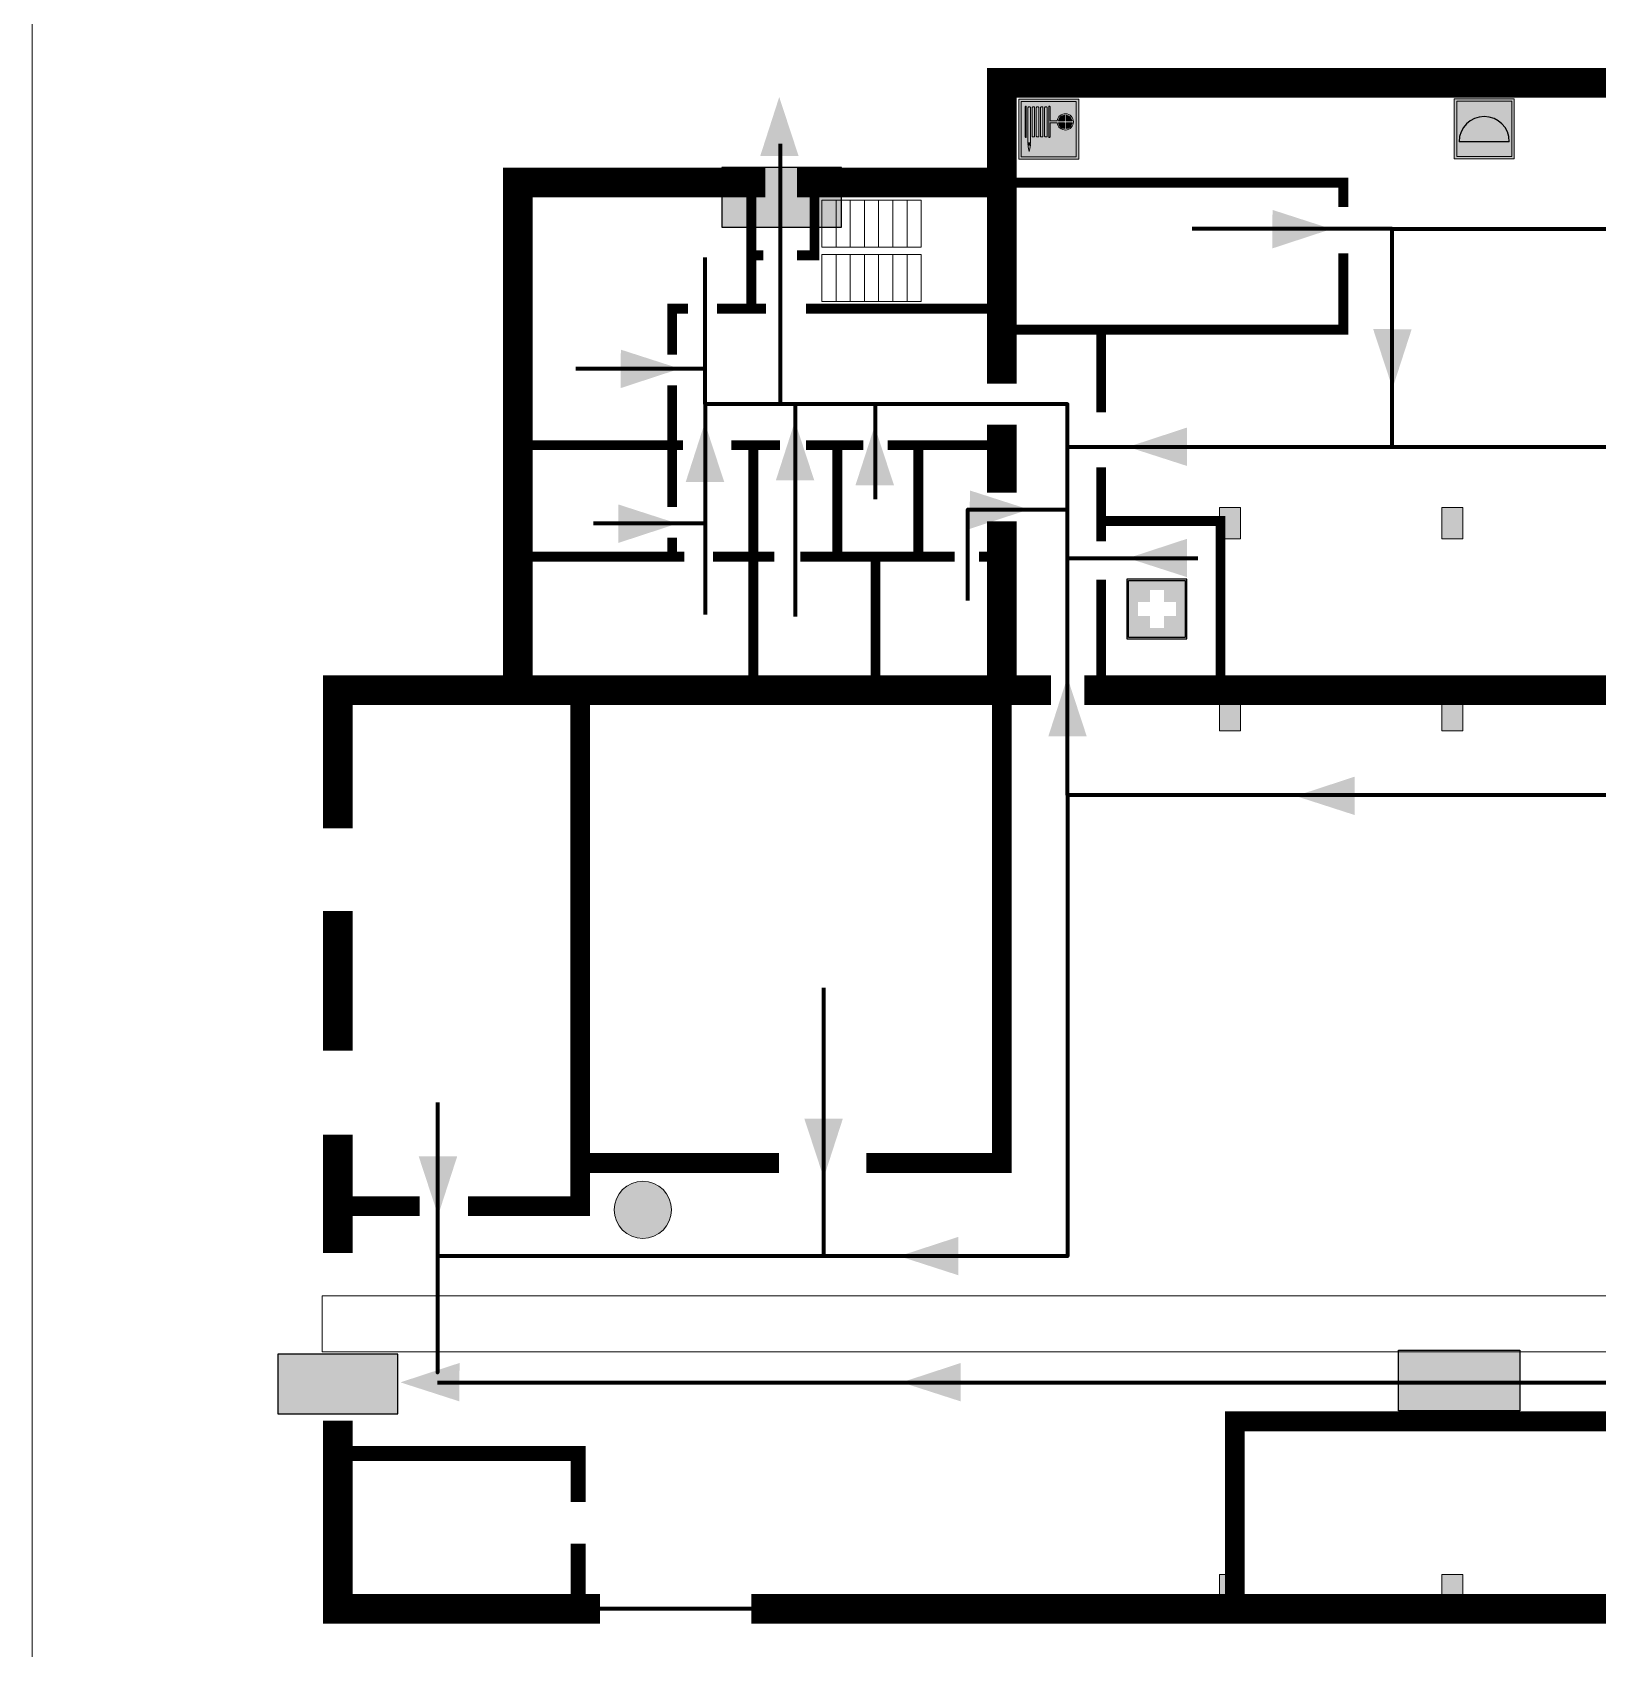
# Model space of a CAD drawing. Header units: millimetres. Extents: x 13114 to 67229, y 22859 to 38520.
# Drawn here: x 29816.3 to 30025.3, y 35269.7 to 35485.5 of the extents above; entities that cross this region are included whole.
import ezdxf

# ---------------------------------------------------------------- set-up
doc = ezdxf.new("R2010")
doc.units = ezdxf.units.MM
doc.layers.add('План_Штампы', color=7, linetype='Continuous')

# ---------------------------------------------------------------- blocks, each defined once
blk = doc.blocks.new('A$C18900ED3')
h = blk.add_hatch(color=126)
h.paths.add_polyline_path([(-0.18, -0.18), (-7.02, -0.18), (-7.02, -7.02), (-0.18, -7.02)])
h.paths.add_polyline_path([(-5.89, -4.46), (-5.89, -2.77), (-4.46, -2.77), (-4.46, -1.31), (-2.77, -1.31), (-2.77, -2.77), (-1.33, -2.77), (-1.33, -4.46), (-2.77, -4.46), (-2.77, -5.89), (-4.46, -5.89), (-4.46, -4.46)], flags=16)
at = {"color": 126}
for p, q in [((-7.2, 0), (-7.2, -7.2)), ((0, 0), (-7.2, 0)), ((0, -7.2), (0, 0)), ((-7.02, -7.02), (-7.02, -0.18)), ((-7.02, -0.18), (-0.18, -0.18)), ((-0.18, -0.18), (-0.18, -7.02)), ((-7.2, -7.2), (0, -7.2)), ((-0.18, -7.02), (-7.02, -7.02))]:
    blk.add_line(p, q, dxfattribs=at)
blk = doc.blocks.new('A$C1E1F2D43')
at = {"true_color": 0xffffff}
blk.add_hatch(color=7, dxfattribs=at).paths.add_polyline_path([(8, 0), (0, 0), (0, -8), (8, -8)])
h = blk.add_hatch(color=242)
h.paths.add_polyline_path([(0.32, -0.32), (0.32, -7.68), (7.68, -7.68), (7.68, -0.32)])
h.paths.add_polyline_path([(7.35, -5.71), (0.65, -5.71, -1)], flags=16)
at = {"color": 242, "lineweight": 5}
for p, q in [((0, 0), (8, 0)), ((0, -8), (0, 0)), ((0, 0), (8, 0)), ((8, -8), (8, 0)), ((0, -8), (8, -8))]:
    blk.add_line(p, q, dxfattribs=at)
at = {"color": 242}
blk.add_line((7.35, -5.71), (0.65, -5.71), dxfattribs=at)
at = {"color": 242, "lineweight": 5}
blk.add_lwpolyline([(0.32, -0.32), (7.68, -0.32), (7.68, -7.68), (0.32, -7.68)], close=True, dxfattribs=at)
at = {"color": 242}
blk.add_arc((4, -5.71), 3.35, 0, 180, dxfattribs=at)
blk = doc.blocks.new('A$C7B8C2D5B')
at = {"lineweight": 0}
h = blk.add_hatch(color=5, dxfattribs=at)
h.dxf.hatch_style = 1
h.paths.add_polyline_path([(1.397, -3.024, 1), (-2.112, -3.024, 1)])
at = {"color": 5, "lineweight": 0}
blk.add_circle((-0.358, -3.024), 1.755, dxfattribs=at)
blk = doc.blocks.new('A$C7B4425F7')
at = {"true_color": 0xffffff}
blk.add_hatch(color=7, dxfattribs=at).paths.add_polyline_path([(0, 0), (-16, 0), (-16, -8), (0, -8)])
h = blk.add_hatch(color=126)
h.paths.add_polyline_path([(-0.2, -0.2), (-15.8, -0.2), (-15.8, -7.8), (-0.2, -7.8)])
h.paths.add_polyline_path([(-11.76, -2.03), (-11.76, -3.66), (-11.17, -3.66, -0.568275), (-11.17, -6.18), (-12.58, -6.18), (-12.58, -2.03)], flags=16)
h.paths.add_polyline_path([(-13.33, -4.12, -0.495768), (-13.59, -6.18), (-15.03, -6.18), (-15.03, -2.03), (-13.59, -2.03, -0.487973)], flags=16)
h.paths.add_polyline_path([(-10.25, -2.03), (-9.48, -2.03), (-9.48, -6.18), (-10.25, -6.18)], flags=16)
h.paths.add_polyline_path([(-13.84, -3.69), (-14.24, -3.69), (-14.24, -3.03), (-13.9, -3.03, -0.692621)], flags=0)
h.paths.add_polyline_path([(-9.15, -2.03), (-8.4, -2.03), (-8.04, -3.07), (-7.68, -2.03), (-6.93, -2.03), (-7.64, -4.1), (-6.93, -6.18), (-7.68, -6.18), (-8.04, -5.14), (-8.4, -6.18), (-9.15, -6.18), (-8.44, -4.1)], flags=16)
h.paths.add_polyline_path([(-11.76, -4.46), (-11.42, -4.46, -0.692621), (-11.36, -5.12), (-11.76, -5.12)], flags=0)
h.paths.add_polyline_path([(-13.9, -5.2), (-14.24, -5.2), (-14.24, -4.55), (-13.84, -4.55, -0.708038)], flags=0)
edge = h.paths.add_edge_path(flags=16)
edge.add_ellipse((-5.51, -4.08), major_axis=(0, 2.05), ratio=0.586184, start_angle=0, end_angle=360)
edge = h.paths.add_edge_path(flags=0)
edge.add_ellipse((-5.51, -4.08), major_axis=(0, 1.14), ratio=0.454828, start_angle=0, end_angle=360)
h.paths.add_polyline_path([(-4.13, -4.96, 0.377264), (-3.48, -4.52, 0.0555), (-3.16, -2.03), (-1.66, -2.03), (-1.66, -4.96), (-0.96, -4.96), (-0.96, -7.01), (-1.75, -7.01), (-1.75, -6.18), (-3.3, -6.18), (-3.3, -7.02), (-4.13, -7.02)], flags=16)
h.paths.add_polyline_path([(-2.73, -2.91), (-2.28, -2.91), (-2.28, -4.96), (-3.05, -4.96, 0.079136)], flags=0)
at = {"color": 126}
blk.add_lwpolyline([(-16, -8), (0, -8), (0, 0), (-16, 0)], close=True, dxfattribs=at)
blk = doc.blocks.new('A$C37112FD5')
at = {"true_color": 0xf5f5ff}
h = blk.add_hatch(color=7, dxfattribs=at)
h.dxf.hatch_style = 1
h.paths.add_polyline_path([(12.8, -7.4), (0, -7.4), (0, -20.2), (12.8, -20.2)])
h.paths.add_polyline_path([(12.29, -7.91), (12.29, -19.69), (0.51, -19.69), (0.51, -7.91)], flags=16)
h.paths.add_polyline_path([(4.98, -9.04, -0.42597), (5.17, -9.22), (5.17, -12.25), (5.17, -15.29, -0.432244), (4.98, -15.47), (4.83, -15.47, -0.42597), (4.64, -15.29), (4.64, -12.25), (4.64, -9.22, -0.432244), (4.83, -9.04)], flags=0)
h.paths.add_polyline_path([(4.28, -9.22), (4.28, -12.25), (4.28, -15.29, -0.432244), (4.09, -15.47), (3.94, -15.47, -0.42597), (3.75, -15.29), (3.75, -12.25), (3.75, -9.22, -0.432244), (3.94, -9.04), (4.09, -9.04, -0.42597)], flags=0)
h.paths.add_polyline_path([(5.72, -9.04), (5.87, -9.04, -0.42597), (6.06, -9.22), (6.06, -12.25), (6.06, -15.29, -0.432244), (5.87, -15.47), (5.72, -15.47, -0.42597), (5.53, -15.29), (5.53, -12.25), (5.53, -9.22, -0.432244)], flags=0)
h.paths.add_polyline_path([(6.42, -8.9), (6.5, -8.9, -0.42597), (6.69, -9.08), (6.69, -12.03), (8.21, -12.03, -15.824349), (8.21, -12.47), (6.69, -12.47), (6.69, -15.42, -0.432244), (6.5, -15.6), (6.42, -15.6)], flags=0)
h.paths.add_polyline_path([(3.39, -9.22), (3.39, -12.25), (3.39, -15.29, -0.432244), (3.2, -15.47), (3.05, -15.47, -0.42597), (2.85, -15.29), (2.85, -12.25), (2.85, -9.22, -0.432244), (3.05, -9.04), (3.2, -9.04, -0.42597)], flags=0)
h.paths.add_polyline_path([(2.5, -9.22), (2.5, -16.71), (1.96, -16.71), (1.96, -9.22, -0.432244), (2.15, -9.04), (2.31, -9.04, -0.42597)], flags=0)
h.paths.add_polyline_path([(1.61, -8.9), (1.61, -15.6), (1.57, -15.6, -0.42597), (1.37, -15.42), (1.37, -12.03), (1.37, -9.09, -0.432244), (1.57, -8.9)], flags=0)
h.paths.add_polyline_path([(9.76, -10.81), (9.76, -12.03), (8.49, -12.03, -0.336371)], flags=0)
h.paths.add_polyline_path([(8.49, -12.47), (9.76, -12.47), (9.76, -13.7, -0.336371)], flags=0)
h.paths.add_polyline_path([(10.11, -10.81, -0.336371), (11.38, -12.03), (10.11, -12.03)], flags=0)
h.paths.add_polyline_path([(10.11, -12.47), (11.38, -12.47, -0.336371), (10.11, -13.7)], flags=0)
h.paths.add_polyline_path([(2.5, -16.84), (2.5, -17.05), (1.97, -17.05), (1.97, -16.84)], flags=0)
h.paths.add_polyline_path([(2.5, -17.24, -0.033778), (2.24, -18.6, -0.033778), (1.97, -17.24)], flags=0)
h = blk.add_hatch(color=242)
h.dxf.hatch_style = 1
h.paths.add_polyline_path([(12.29, -7.91), (0.51, -7.91), (0.51, -19.69), (12.29, -19.69)])
h.paths.add_polyline_path([(6.42, -15.6), (6.42, -8.9), (6.5, -8.9, -0.42597), (6.69, -9.08), (6.69, -12.03), (8.21, -12.03, -15.824349), (8.21, -12.47), (6.69, -12.47), (6.69, -15.42, -0.432244), (6.5, -15.6)], flags=16)
h.paths.add_polyline_path([(5.87, -15.47), (5.72, -15.47, -0.42597), (5.53, -15.29), (5.53, -12.25), (5.53, -9.22, -0.432244), (5.72, -9.04), (5.87, -9.04, -0.42597), (6.06, -9.22), (6.06, -12.25), (6.06, -15.29, -0.432244)], flags=16)
h.paths.add_polyline_path([(4.98, -15.47), (4.83, -15.47, -0.42597), (4.64, -15.29), (4.64, -12.25), (4.64, -9.22, -0.432244), (4.83, -9.04), (4.98, -9.04, -0.42597), (5.17, -9.22), (5.17, -12.25), (5.17, -15.29, -0.432244)], flags=16)
h.paths.add_polyline_path([(4.09, -15.47), (3.94, -15.47, -0.42597), (3.75, -15.29), (3.75, -12.25), (3.75, -9.22, -0.432244), (3.94, -9.04), (4.09, -9.04, -0.42597), (4.28, -9.22), (4.28, -12.25), (4.28, -15.29, -0.432244)], flags=16)
h.paths.add_polyline_path([(3.2, -15.47), (3.05, -15.47, -0.42597), (2.85, -15.29), (2.85, -12.25), (2.85, -9.22, -0.432244), (3.05, -9.04), (3.2, -9.04, -0.42597), (3.39, -9.22), (3.39, -12.25), (3.39, -15.29, -0.432244)], flags=16)
h.paths.add_polyline_path([(2.5, -17.05), (1.97, -17.05), (1.97, -16.84), (2.5, -16.84)], flags=16)
h.paths.add_polyline_path([(2.5, -17.24, -0.033778), (2.24, -18.6, -0.033778), (1.97, -17.24)], flags=16)
h.paths.add_polyline_path([(2.5, -16.71), (1.96, -16.71), (1.96, -9.22, -0.432244), (2.15, -9.04), (2.31, -9.04, -0.42597), (2.5, -9.22)], flags=16)
h.paths.add_polyline_path([(1.61, -15.6), (1.57, -15.6, -0.42597), (1.37, -15.42), (1.37, -12.03), (1.37, -9.09, -0.432244), (1.57, -8.9), (1.61, -8.9)], flags=16)
h.paths.add_polyline_path([(8.49, -12.47), (9.76, -12.47), (9.76, -13.7, -0.336371)], flags=0)
h.paths.add_polyline_path([(10.11, -13.7), (10.11, -12.47), (11.38, -12.47, -0.336371)], flags=0)
h.paths.add_polyline_path([(8.49, -12.03, -0.336371), (9.76, -10.81), (9.76, -12.03)], flags=0)
h.paths.add_polyline_path([(10.11, -12.03), (10.11, -10.81, -0.336371), (11.38, -12.03)], flags=0)
h = blk.add_hatch(color=7, dxfattribs=at)
h.dxf.hatch_style = 1
h.paths.add_polyline_path([(1.61, -8.9), (1.57, -8.9, 0.432244), (1.37, -9.09), (1.37, -12.03), (1.37, -15.42, 0.42597), (1.57, -15.6), (1.61, -15.6)])
h.paths.add_polyline_path([(2.5, -9.22, 0.42597), (2.31, -9.04), (2.15, -9.04, 0.432244), (1.96, -9.22), (1.96, -16.71), (2.5, -16.71)])
h.paths.add_polyline_path([(2.5, -16.84), (1.97, -16.84), (1.97, -17.05), (2.5, -17.05)])
h.paths.add_polyline_path([(2.5, -17.24), (1.97, -17.24, 0.033778), (2.24, -18.6, 0.033778)])
h.paths.add_polyline_path([(3.39, -12.25), (3.39, -9.22, 0.42597), (3.2, -9.04), (3.05, -9.04, 0.432244), (2.85, -9.22), (2.85, -12.25), (2.85, -15.29, 0.42597), (3.05, -15.47), (3.2, -15.47, 0.432244), (3.39, -15.29)])
h.paths.add_polyline_path([(4.28, -12.25), (4.28, -9.22, 0.42597), (4.09, -9.04), (3.94, -9.04, 0.432244), (3.75, -9.22), (3.75, -12.25), (3.75, -15.29, 0.42597), (3.94, -15.47), (4.09, -15.47, 0.432244), (4.28, -15.29)])
h.paths.add_polyline_path([(5.17, -12.25), (5.17, -9.22, 0.42597), (4.98, -9.04), (4.83, -9.04, 0.432244), (4.64, -9.22), (4.64, -12.25), (4.64, -15.29, 0.42597), (4.83, -15.47), (4.98, -15.47, 0.432244), (5.17, -15.29)])
h.paths.add_polyline_path([(6.06, -12.25), (6.06, -9.22, 0.42597), (5.87, -9.04), (5.72, -9.04, 0.432244), (5.53, -9.22), (5.53, -12.25), (5.53, -15.29, 0.42597), (5.72, -15.47), (5.87, -15.47, 0.432244), (6.06, -15.29)])
h.paths.add_polyline_path([(6.69, -12.47), (8.21, -12.47, 15.824349), (8.21, -12.03), (6.69, -12.03), (6.69, -9.08, 0.42597), (6.5, -8.9), (6.42, -8.9), (6.42, -15.6), (6.5, -15.6, 0.432244), (6.69, -15.42)])
h.paths.add_polyline_path([(8.49, -12.47), (9.76, -12.47), (9.76, -13.7, -0.336371)], flags=16)
h.paths.add_polyline_path([(8.49, -12.03, -0.336371), (9.76, -10.81), (9.76, -12.03)], flags=16)
h.paths.add_polyline_path([(10.11, -12.47), (11.38, -12.47, -0.336371), (10.11, -13.7)], flags=16)
h.paths.add_polyline_path([(10.11, -12.03), (10.11, -10.81, -0.336371), (11.38, -12.03)], flags=16)
h = blk.add_hatch(color=242)
h.dxf.hatch_style = 1
h.paths.add_polyline_path([(9.76, -10.81, 0.336371), (8.49, -12.03), (9.76, -12.03)])
h.paths.add_polyline_path([(10.11, -10.81), (10.11, -12.03), (11.38, -12.03, 0.336371)])
h.paths.add_polyline_path([(11.38, -12.47), (10.11, -12.47), (10.11, -13.7, 0.336371)])
h.paths.add_polyline_path([(9.76, -12.47), (8.49, -12.47, 0.336371), (9.76, -13.7)])
at = {"color": 242, "lineweight": 5}
for p, q in [((0, -20.2), (0, -7.4)), ((0, -7.4), (12.8, -7.4)), ((1.37, -12.03), (1.37, -9.08)), ((1.57, -8.9), (1.61, -8.9)), ((1.61, -8.9), (1.61, -15.6)), ((1.96, -16.71), (1.96, -9.22)), ((2.15, -9.04), (2.31, -9.04)), ((2.5, -16.71), (2.5, -9.22)), ((2.85, -12.25), (2.85, -9.22)), ((3.05, -9.04), (3.2, -9.04)), ((3.39, -12.25), (3.39, -9.22)), ((3.75, -12.25), (3.75, -9.22)), ((3.94, -9.04), (4.09, -9.04)), ((4.28, -12.25), (4.28, -9.22)), ((4.64, -12.25), (4.64, -9.22)), ((4.83, -9.04), (4.98, -9.04)), ((5.17, -12.25), (5.17, -9.22)), ((5.53, -12.25), (5.53, -9.22)), ((5.72, -9.04), (5.87, -9.04)), ((6.06, -12.25), (6.06, -9.22)), ((6.42, -8.9), (6.42, -15.6)), ((6.5, -8.9), (6.42, -8.9)), ((6.69, -12.03), (6.69, -9.08)), ((12.8, -20.2), (12.8, -7.4)), ((1.37, -12.03), (1.37, -15.42)), ((2.85, -12.25), (2.85, -15.29)), ((3.39, -12.25), (3.39, -15.29)), ((3.75, -12.25), (3.75, -15.29)), ((4.28, -12.25), (4.28, -15.29)), ((4.64, -12.25), (4.64, -15.29)), ((5.17, -12.25), (5.17, -15.29)), ((5.53, -12.25), (5.53, -15.29)), ((6.06, -12.25), (6.06, -15.29)), ((8.21, -12.03), (6.69, -12.03)), ((8.21, -12.47), (6.69, -12.47)), ((6.69, -12.47), (6.69, -15.42)), ((9.76, -12.03), (8.49, -12.03)), ((9.76, -12.47), (8.49, -12.47)), ((9.76, -10.81), (9.76, -12.03)), ((9.76, -12.47), (9.76, -13.7)), ((10.11, -10.81), (10.11, -12.03)), ((11.38, -12.03), (10.11, -12.03)), ((11.38, -12.47), (10.11, -12.47)), ((10.11, -12.47), (10.11, -13.7)), ((1.57, -15.6), (1.61, -15.6)), ((1.96, -16.71), (2.5, -16.71)), ((1.97, -16.84), (2.5, -16.84)), ((1.97, -17.05), (1.97, -16.84)), ((2.5, -17.05), (1.97, -17.05)), ((1.97, -17.24), (2.5, -17.24)), ((2.5, -16.84), (2.5, -17.05)), ((3.05, -15.47), (3.2, -15.47)), ((3.94, -15.47), (4.09, -15.47)), ((4.83, -15.47), (4.98, -15.47)), ((5.72, -15.47), (5.87, -15.47)), ((6.42, -15.6), (6.5, -15.6)), ((0, -20.2), (12.8, -20.2))]:
    blk.add_line(p, q, dxfattribs=at)
blk.add_lwpolyline([(0.51, -7.91), (12.29, -7.91), (12.29, -19.69), (0.51, -19.69)], close=True, dxfattribs=at)
for centre, radius, start, end in [((1.56, -9.09), 0.182, 87.1027, 180.6071), ((2.15, -9.22), 0.182, 87.1027, 180.6071), ((2.32, -9.22), 0.182, 359.3929, 92.8973), ((3.04, -9.22), 0.182, 87.1027, 180.6071), ((3.21, -9.22), 0.182, 359.3929, 92.8973), ((3.93, -9.22), 0.182, 87.1027, 180.6071), ((4.1, -9.22), 0.182, 359.3929, 92.8973), ((4.82, -9.22), 0.182, 87.1027, 180.6071), ((4.99, -9.22), 0.182, 359.3929, 92.8973), ((5.71, -9.22), 0.182, 87.1027, 180.6071), ((5.88, -9.22), 0.182, 359.3929, 92.8973), ((6.51, -9.09), 0.182, 359.3929, 92.8973), ((9.93, -12.25), 1.74, 187.2319, 172.7681), ((9.93, -12.25), 1.46, 96.9927, 171.3585), ((9.93, -12.25), 1.46, 188.6415, 263.0073), ((9.93, -12.25), 1.46, 8.6415, 83.0073), ((9.93, -12.25), 1.46, 276.9927, 351.3585), ((1.56, -15.42), 0.182, 179.3929, 272.8973), ((12.17, -15.98), 10.27, 187.041, 194.7793), ((-7.7, -15.98), 10.27, 345.2207, 352.959), ((3.04, -15.29), 0.182, 179.3929, 272.8973), ((3.21, -15.29), 0.182, 267.1027, 0.6071), ((3.93, -15.29), 0.182, 179.3929, 272.8973), ((4.1, -15.29), 0.182, 267.1027, 0.6071), ((4.82, -15.29), 0.182, 179.3929, 272.8973), ((4.99, -15.29), 0.182, 267.1027, 0.6071), ((5.71, -15.29), 0.182, 179.3929, 272.8973), ((5.88, -15.29), 0.182, 267.1027, 0.6071), ((6.51, -15.42), 0.182, 267.1027, 0.6071)]:
    blk.add_arc(centre, radius, start, end, dxfattribs=at)
blk = doc.blocks.new('A$C32E8229D')
at = {"true_color": 0xffffff}
blk.add_hatch(color=7, dxfattribs=at).paths.add_polyline_path([(0, 0), (0, -8), (16, -8), (16, 0)])
h = blk.add_hatch(color=126)
h.paths.add_polyline_path([(0.2, -0.2), (15.8, -0.2), (15.8, -7.8), (0.2, -7.8)])
h.paths.add_polyline_path([(13.49, -2.05), (12.08, -2.05), (11.37, -2.63, 0.162397), (11.29, -2.84), (11.29, -3.63), (10.35, -3.63), (10.35, -4.05), (11.68, -4.05), (11.68, -3.48), (12.26, -4.28), (11.29, -5.1), (11.29, -6.78), (11.85, -6.78), (11.85, -5.44), (12.8, -4.64), (12.8, -5.94), (14.46, -5.94), (14.46, -5.39), (13.45, -5.39), (13.45, -3.97), (12.46, -2.59), (13.15, -2.59), (13.69, -3.34), (14.18, -3)], flags=16)
h.paths.add_polyline_path([(10.74, -1.82, 1), (11.8, -1.82, 1)], flags=16)
h.paths.add_polyline_path([(9.39, -3.59), (5.99, -3.59), (6.56, -3.03), (5.91, -3.03), (5.1, -3.83), (5.91, -4.64), (6.56, -4.64), (5.99, -4.09), (9.39, -4.09)], flags=16)
h.paths.add_polyline_path([(4.29, -1.08), (1.72, -1.08), (1.72, -6.6), (4.29, -6.6)], flags=16)
at = {"color": 126}
blk.add_lwpolyline([(16, -8), (0, -8), (0, 0), (16, 0)], close=True, dxfattribs=at)

msp = doc.modelspace()

# ---------------------------------------------------------------- hatches: boundary and pattern name
at = {"lineweight": 0}
h = msp.add_hatch(color=256, dxfattribs=at)
h.dxf.hatch_style = 1
h.paths.add_polyline_path([(29977.66, 35417.87), (29977.66, 35422.04), (29974.83, 35422.04), (29974.83, 35417.87)])
h = msp.add_hatch(color=256, dxfattribs=at)
h.dxf.hatch_style = 1
h.paths.add_polyline_path([(30007.36, 35417.87), (30007.36, 35422.04), (30004.53, 35422.04), (30004.53, 35417.87)])
h = msp.add_hatch(color=256, dxfattribs=at)
h.dxf.hatch_style = 1
h.paths.add_polyline_path([(29977.66, 35392.2), (29977.66, 35396.37), (29974.83, 35396.37), (29974.83, 35392.2)])
h = msp.add_hatch(color=256, dxfattribs=at)
h.dxf.hatch_style = 1
h.paths.add_polyline_path([(30007.36, 35392.2), (30007.36, 35396.37), (30004.53, 35396.37), (30004.53, 35392.2)])
h = msp.add_hatch(color=256, dxfattribs=at)
h.dxf.hatch_style = 1
h.paths.add_polyline_path([(29977.66, 35275.4), (29977.66, 35279.57), (29974.83, 35279.57), (29974.83, 35275.4)])
h = msp.add_hatch(color=256, dxfattribs=at)
h.dxf.hatch_style = 1
h.paths.add_polyline_path([(30007.36, 35275.4), (30007.36, 35279.57), (30004.53, 35279.57), (30004.53, 35275.4)])

# ---------------------------------------------------------------- linework, layer by layer
at = {"color": 5, "lineweight": 0}
msp.add_lwpolyline([(29816.34, 35160.09), (30416.34, 35160.09), (30416.34, 35555.09), (29816.34, 35555.09)], close=True, dxfattribs=at)
at = {"lineweight": 100}
for points, const_width in [([(30381.85, 35464.79), (30381.85, 35478.72), (29945.8, 35478.72), (29945.8, 35438.58)], 3.96), ([(29914.2, 35465.42), (29881.15, 35465.42), (29881.15, 35397.64)], 3.96), ([(29945.8, 35465.42), (29918.43, 35465.42)], 3.96), ([(29920.78, 35465.38), (29920.78, 35455.71), (29918.42, 35455.71)], 1.32), ([(29945.8, 35465.42), (29991.38, 35465.42), (29991.38, 35462.16)], 1.32), ([(29912.35, 35448.58), (29912.35, 35464.75)], 1.32), ([(29912.35, 35455.71), (29913.94, 35455.71)], 1.32), ([(29991.38, 35455.96), (29991.38, 35445.77)], 1.32), ([(29991.38, 35445.77), (29945.79, 35445.77), (29991.38, 35445.77), (29991.38, 35452.71)], 1.32), ([(29903.87, 35448.58), (29901.77, 35448.58), (29901.77, 35442.43)], 1.32), ([(29914.3, 35448.58), (29907.78, 35448.58)], 1.32), ([(29946.24, 35448.58), (29919.65, 35448.58)], 1.32), ([(29959.05, 35434.76), (29959.05, 35445.77)], 1.32), ([(29901.77, 35438.33), (29901.77, 35422.1)], 1.32), ([(29945.8, 35433.1), (29945.8, 35424.03)], 3.96), ([(29903.24, 35430.36), (29881.41, 35430.36)], 1.32), ([(29916.16, 35430.36), (29909.66, 35430.36)], 1.32), ([(29912.61, 35430.36), (29912.61, 35398.07)], 1.32), ([(29927.3, 35430.36), (29919.64, 35430.36)], 1.32), ([(29923.82, 35430.36), (29923.82, 35415.47)], 1.32), ([(29934.65, 35415.47), (29934.65, 35430.36), (29944.98, 35430.36), (29930.53, 35430.36)], 1.32), ([(29959.05, 35420.23), (29959.05, 35427.38)], 1.32), ([(29945.8, 35420.18), (29945.8, 35397.64)], 3.96), ([(29974.98, 35397.87), (29974.98, 35420.23), (29959.05, 35420.23), (29959.05, 35417.5)], 1.32), ([(29959.05, 35420.23), (29959.05, 35420.23)], 1.32), ([(29901.77, 35418.01), (29901.77, 35415.47), (29903.39, 35415.47)], 1.32), ([(29901.77, 35415.47), (29881.05, 35415.47)], 1.32), ([(29907.21, 35415.47), (29915.43, 35415.47)], 1.32), ([(29918.9, 35415.47), (29939.47, 35415.47)], 1.32), ([(29928.92, 35415.47), (29928.92, 35397.97)], 1.32), ([(29942.76, 35415.47), (29945.99, 35415.47)], 1.32), ([(29959.05, 35412.4), (29959.05, 35398.7)], 1.32), ([(29857.12, 35379.18), (29857.12, 35397.64), (29952.37, 35397.64)], 3.96), ([(29945.8, 35397.64), (29945.8, 35334.51), (29927.72, 35334.51)], 2.64), ([(29956.79, 35397.64), (30117.78, 35397.64)], 3.96), ([(29916.03, 35334.51), (29889.49, 35334.51), (29889.49, 35397.28), (29889.49, 35328.74), (29874.51, 35328.74)], 2.64), ([(29857.12, 35349.5), (29857.12, 35368.16)], 3.96), ([(29857.12, 35322.5), (29857.12, 35338.28)], 3.96), ([(29868.05, 35328.74), (29857.83, 35328.74)], 2.64), ([(29892.12, 35274.97), (29857.12, 35274.97), (29857.12, 35300.09)], 3.96), ([(30036.72, 35294.59), (30036.72, 35300.02), (29976.91, 35300.02), (29976.91, 35275.95)], 2.64), ([(29857.8, 35295.71), (29889.21, 35295.71), (29889.21, 35289.26)], 2), ([(29889.21, 35283.67), (29889.21, 35274.97)], 2), ([(29912.34, 35274.97), (30117.9, 35274.97)], 3.96)]:
    msp.add_lwpolyline(points, dxfattribs=dict(at, const_width=const_width))
at = {"color": 126, "lineweight": 100, "true_color": 0x008754}
for points in [[(30369.51, 35305.18), (30372.37, 35305.18), (30372.37, 35383.64), (29954.55, 35383.64), (29954.55, 35435.81), (29916.24, 35435.81), (29916.24, 35470.59)], [(29997.9, 35430.08), (29997.9, 35459.24), (29971.2, 35459.24)], [(29997.9, 35459.24), (30318.23, 35459.24)], [(29906.18, 35435.81), (29906.18, 35455.43)], [(29906.18, 35440.54), (29888.89, 35440.54)], [(29916.24, 35435.81), (29906.18, 35435.81), (29906.18, 35407.74)], [(29918.21, 35435.81), (29918.21, 35407.48)], [(29928.86, 35435.81), (29928.86, 35423.13)], [(30333.39, 35430.08), (29954.55, 35430.08)], [(29941.26, 35409.61), (29941.26, 35421.76), (29954.55, 35421.76)], [(29906.18, 35419.88), (29891.28, 35419.88)], [(29954.55, 35415.29), (29971.95, 35415.29)], [(29954.55, 35383.64), (29954.55, 35322.05), (29870.43, 35322.05)], [(29922.01, 35322.05), (29922.01, 35357.88)], [(29870.43, 35342.58), (29870.43, 35306.52), (29870.43, 35306.52)], [(29870.43, 35305.18), (30369.51, 35305.18)]]:
    msp.add_lwpolyline(points, dxfattribs=at)
at = {"lineweight": 0}
for points in [[(29923.65, 35463.06), (29921.75, 35463.06), (29921.75, 35456.8), (29923.65, 35456.8)], [(29925.55, 35463.06), (29923.65, 35463.06), (29923.65, 35456.8), (29925.55, 35456.8)], [(29927.44, 35463.06), (29925.55, 35463.06), (29925.55, 35456.8), (29927.44, 35456.8)], [(29929.34, 35463.06), (29927.44, 35463.06), (29927.44, 35456.8), (29929.34, 35456.8)], [(29931.24, 35463.06), (29929.34, 35463.06), (29929.34, 35456.8), (29931.24, 35456.8)], [(29933.13, 35463.06), (29931.24, 35463.06), (29931.24, 35456.8), (29933.13, 35456.8)], [(29935.03, 35463.06), (29933.13, 35463.06), (29933.13, 35456.8), (29935.03, 35456.8)], [(29923.65, 35455.81), (29921.75, 35455.81), (29921.75, 35449.55), (29923.65, 35449.55)], [(29925.55, 35455.81), (29923.65, 35455.81), (29923.65, 35449.55), (29925.55, 35449.55)], [(29927.44, 35455.81), (29925.55, 35455.81), (29925.55, 35449.55), (29927.44, 35449.55)], [(29929.34, 35455.81), (29927.44, 35455.81), (29927.44, 35449.55), (29929.34, 35449.55)], [(29931.24, 35455.81), (29929.34, 35455.81), (29929.34, 35449.55), (29931.24, 35449.55)], [(29933.13, 35455.81), (29931.24, 35455.81), (29931.24, 35449.55), (29933.13, 35449.55)], [(29935.03, 35455.81), (29933.13, 35455.81), (29933.13, 35449.55), (29935.03, 35449.55)], [(29977.66, 35417.87), (29974.83, 35417.87), (29974.83, 35422.04), (29977.66, 35422.04)], [(30007.36, 35417.87), (30004.53, 35417.87), (30004.53, 35422.04), (30007.36, 35422.04)], [(29977.66, 35392.2), (29974.83, 35392.2), (29974.83, 35396.37), (29977.66, 35396.37)], [(30007.36, 35392.2), (30004.53, 35392.2), (30004.53, 35396.37), (30007.36, 35396.37)], [(30369.86, 35309.3), (29855.04, 35309.3), (29855.04, 35316.77), (30369.86, 35316.77)], [(29977.66, 35275.4), (29974.83, 35275.4), (29974.83, 35279.57), (29977.66, 35279.57)], [(30007.36, 35275.4), (30004.53, 35275.4), (30004.53, 35279.57), (30007.36, 35279.57)]]:
    msp.add_lwpolyline(points, close=True, dxfattribs=at)
at = {"lineweight": 100}
msp.add_lwpolyline([(29912.34, 35274.97), (29887.06, 35274.97)], dxfattribs=at)
at = {"layer": 'План_Штампы', "color": 126, "true_color": 0x008754}
for points in [[(29918.66, 35468.95), (29913.53, 35468.96), (29916.07, 35476.84)], [(29981.92, 35456.63), (29981.93, 35461.77), (29989.81, 35459.22)], [(29995.37, 35445.85), (30000.51, 35445.84), (29997.96, 35437.96)], [(29894.91, 35437.98), (29894.92, 35443.11), (29902.8, 35440.57)], [(29908.72, 35425.45), (29903.59, 35425.46), (29906.13, 35433.34)], [(29920.75, 35425.65), (29915.62, 35425.66), (29918.16, 35433.54)], [(29931.39, 35425), (29926.25, 35425.01), (29928.8, 35432.89)], [(29970.52, 35432.71), (29970.51, 35427.58), (29962.63, 35430.12)], [(29894.58, 35417.3), (29894.59, 35422.44), (29902.47, 35419.89)], [(29941.51, 35419.18), (29941.52, 35424.31), (29949.4, 35421.77)], [(29970.53, 35417.86), (29970.52, 35412.73), (29962.64, 35415.27)], [(29957.13, 35391.47), (29952, 35391.48), (29954.54, 35399.36)], [(29992.92, 35386.1), (29992.9, 35380.97), (29985.03, 35383.51)], [(29919.42, 35340.43), (29924.56, 35340.42), (29922.01, 35332.54)], [(29867.93, 35335.4), (29873.07, 35335.39), (29870.52, 35327.51)], [(29939.99, 35324.65), (29939.98, 35319.52), (29932.1, 35322.07)], [(29873.38, 35307.81), (29873.37, 35302.68), (29865.49, 35305.22)], [(29940.31, 35307.81), (29940.29, 35302.68), (29932.41, 35305.22)]]:
    msp.add_solid(points, dxfattribs=at)

# ---------------------------------------------------------------- block references
at = {"xscale": 0.6249984004534781, "yscale": 0.6249984004534781, "zscale": 0.6249984004534781}
msp.add_blockref('A$C37112FD5', (29948.05, 35481.18), dxfattribs=at)
at = {"color": 1}
msp.add_blockref('A$C1E1F2D43', (30006.2, 35476.59), dxfattribs=at)
at = {"rotation": 180}
for name, p, xscale, yscale, zscale in [('A$C18900ED3', (29962.49, 35404.48), 1.111111111007631, 1.111111111007631, 1.111111111007631), ('A$C7B8C2D5B', (29897.08, 35321.67), 2.177419353276491, 2.177419353276491, 2.177419353276491)]:
    msp.add_blockref(name, p, dxfattribs=dict(at, xscale=xscale, yscale=yscale, zscale=zscale))
at = {"layer": 'План_Штампы'}
for p in [(29924.4, 35467.45), (29865.14, 35309)]:
    msp.add_blockref('A$C7B4425F7', p, dxfattribs=at)
at = {"layer": 'План_Штампы', "color": 126, "true_color": 0x008754, "xscale": 1.012510887696, "yscale": 1.012510887696, "zscale": 1.012510887696, "rotation": 359.9978653237145}
msp.add_blockref('A$C32E8229D', (29998.74, 35309.52), dxfattribs=at)

doc.saveas('drawing.dxf')
